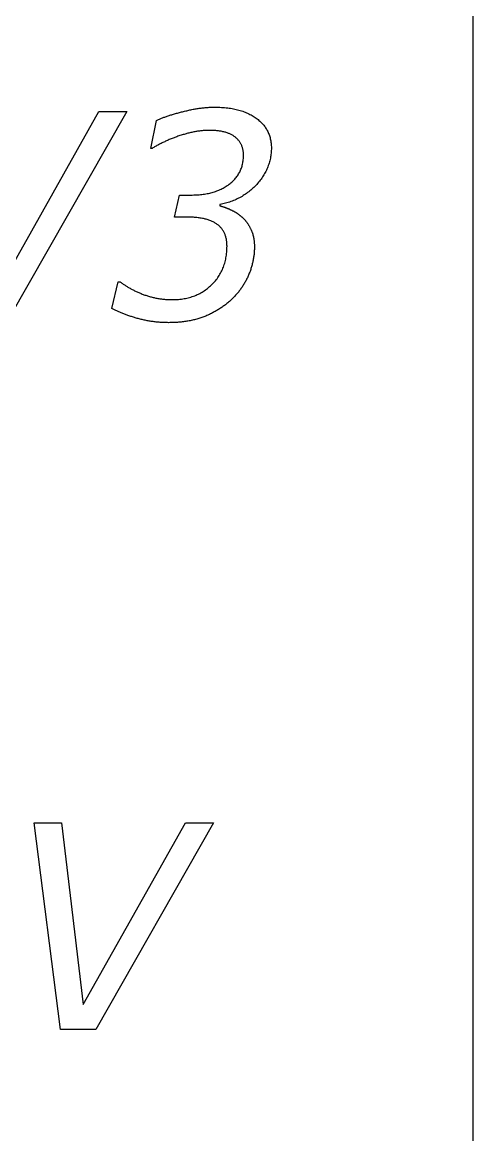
# Model space of a CAD drawing. Extents: x 0.1 to 5.4, y -0.8 to 9.9.
# Drawn here: x 4.289 to 5.37, y 4.588 to 7.257 of the extents above; entities that cross this region are included whole.
import ezdxf

# ---------------------------------------------------------------- set-up
doc = ezdxf.new("R2010")
doc.units = 0
doc.layers.add('CAPA_1', color=7, linetype='CONTINUOUS')

msp = doc.modelspace()

# ---------------------------------------------------------------- linework, layer by layer
at = {"layer": 'CAPA_1', "color": 7}
for points in [[(2.7154, 9.1023), (5.3695, 9.1023), (5.3695, -0.7501), (2.7154, -0.7501)], [(4.5401, 7.043), (4.2572, 6.5467), (4.1729, 6.5467), (4.1096, 7.043), (4.1754, 7.043), (4.2275, 6.6071), (4.4727, 7.043)], [(4.7483, 5.3365), (4.4654, 4.8402), (4.3811, 4.8402), (4.3178, 5.3365), (4.3836, 5.3365), (4.4357, 4.9005), (4.6809, 5.3365)]]:
    msp.add_lwpolyline(points, close=True, dxfattribs=at)
for points in [[(4.6762, 7.0432), (4.6787, 7.0438), (4.6812, 7.0444), (4.6838, 7.045), (4.6863, 7.0456), (4.6888, 7.0462), (4.6913, 7.0467), (4.6938, 7.0473), (4.6963, 7.0478), (4.6988, 7.0482), (4.7013, 7.0487), (4.7037, 7.0491), (4.7062, 7.0495), (4.7086, 7.0499), (4.7111, 7.0503), (4.7135, 7.0507), (4.7159, 7.051), (4.7183, 7.0513), (4.7207, 7.0516), (4.7231, 7.0519), (4.7255, 7.0521), (4.7279, 7.0523), (4.7303, 7.0525), (4.7326, 7.0527), (4.735, 7.0529), (4.7373, 7.053), (4.7397, 7.0531), (4.742, 7.0532), (4.7443, 7.0533), (4.7466, 7.0533), (4.7489, 7.0534), (4.7512, 7.0534)], [(4.7512, 7.0534), (4.7552, 7.0534), (4.7592, 7.0533), (4.7631, 7.0531), (4.767, 7.0529), (4.7708, 7.0527), (4.7746, 7.0524), (4.7782, 7.052), (4.7819, 7.0516), (4.7855, 7.0512), (4.789, 7.0506), (4.7925, 7.0501), (4.7959, 7.0494), (4.7993, 7.0487), (4.8026, 7.048), (4.8058, 7.0472), (4.809, 7.0464), (4.8121, 7.0455), (4.8152, 7.0445), (4.8182, 7.0435), (4.8212, 7.0424), (4.8241, 7.0413), (4.827, 7.0401), (4.8298, 7.0389), (4.8325, 7.0376), (4.8352, 7.0362), (4.8379, 7.0348), (4.8404, 7.0334), (4.843, 7.0319), (4.8454, 7.0303), (4.8478, 7.0287), (4.8502, 7.027)], [(4.6008, 6.9545), (4.5976, 6.9545), (4.6113, 7.0218)], [(4.6113, 7.0218), (4.613, 7.0226), (4.6147, 7.0233), (4.6164, 7.0241), (4.6181, 7.0248), (4.6199, 7.0255), (4.6217, 7.0263), (4.6236, 7.027), (4.6254, 7.0277), (4.6273, 7.0284), (4.6292, 7.0291), (4.6312, 7.0298), (4.6332, 7.0305), (4.6352, 7.0312), (4.6372, 7.0319), (4.6393, 7.0326), (4.6414, 7.0333), (4.6435, 7.034), (4.6456, 7.0347), (4.6478, 7.0354), (4.65, 7.036), (4.6522, 7.0367), (4.6545, 7.0374), (4.6568, 7.038), (4.6591, 7.0387), (4.6615, 7.0393), (4.6638, 7.04), (4.6662, 7.0406), (4.6687, 7.0413), (4.6711, 7.0419), (4.6736, 7.0425), (4.6762, 7.0432)], [(4.8502, 7.027), (4.8525, 7.0253), (4.8548, 7.0236), (4.8569, 7.0218), (4.859, 7.02), (4.861, 7.0181), (4.8629, 7.0162), (4.8648, 7.0143), (4.8666, 7.0123), (4.8683, 7.0103), (4.8699, 7.0082), (4.8715, 7.0061), (4.8729, 7.004), (4.8743, 7.0018), (4.8757, 6.9996), (4.8769, 6.9973), (4.8781, 6.995), (4.8792, 6.9927), (4.8802, 6.9903), (4.8812, 6.9879), (4.882, 6.9854), (4.8828, 6.9829), (4.8835, 6.9804), (4.8842, 6.9778), (4.8848, 6.9752), (4.8852, 6.9725), (4.8857, 6.9698), (4.886, 6.9671), (4.8863, 6.9643), (4.8865, 6.9615), (4.8866, 6.9586), (4.8866, 6.9557)], [(4.7384, 6.9978), (4.7363, 6.9978), (4.7341, 6.9978), (4.732, 6.9977), (4.7298, 6.9976), (4.7276, 6.9975), (4.7254, 6.9973), (4.7232, 6.9972), (4.721, 6.997), (4.7188, 6.9967), (4.7165, 6.9965), (4.7143, 6.9962), (4.712, 6.9959), (4.7098, 6.9956), (4.7075, 6.9952), (4.7052, 6.9948), (4.703, 6.9944), (4.7007, 6.994), (4.6984, 6.9935), (4.696, 6.993), (4.6937, 6.9925), (4.6914, 6.992), (4.689, 6.9914), (4.6867, 6.9908), (4.6843, 6.9902), (4.682, 6.9896), (4.6796, 6.9889), (4.6772, 6.9882), (4.6748, 6.9875), (4.6724, 6.9867), (4.67, 6.9859), (4.6675, 6.9851)], [(4.7991, 6.9822), (4.7978, 6.9832), (4.7964, 6.9841), (4.795, 6.9851), (4.7935, 6.9859), (4.792, 6.9868), (4.7905, 6.9876), (4.7889, 6.9884), (4.7872, 6.9892), (4.7856, 6.9899), (4.7839, 6.9906), (4.7821, 6.9913), (4.7803, 6.9919), (4.7785, 6.9925), (4.7766, 6.9931), (4.7747, 6.9936), (4.7727, 6.9941), (4.7707, 6.9946), (4.7687, 6.9951), (4.7666, 6.9955), (4.7645, 6.9958), (4.7623, 6.9962), (4.7601, 6.9965), (4.7579, 6.9968), (4.7556, 6.997), (4.7533, 6.9972), (4.7509, 6.9974), (4.7485, 6.9975), (4.746, 6.9977), (4.7435, 6.9977), (4.741, 6.9978), (4.7384, 6.9978)], [(4.6675, 6.9851), (4.6651, 6.9843), (4.6627, 6.9835), (4.6603, 6.9826), (4.6579, 6.9818), (4.6556, 6.9809), (4.6533, 6.98), (4.651, 6.9791), (4.6487, 6.9782), (4.6464, 6.9773), (4.6441, 6.9764), (4.6419, 6.9755), (4.6396, 6.9745), (4.6374, 6.9736), (4.6353, 6.9726), (4.6331, 6.9716), (4.6309, 6.9706), (4.6288, 6.9696), (4.6267, 6.9686), (4.6246, 6.9676), (4.6225, 6.9666), (4.6204, 6.9655), (4.6184, 6.9645), (4.6164, 6.9634), (4.6143, 6.9623), (4.6124, 6.9613), (4.6104, 6.9602), (4.6084, 6.959), (4.6065, 6.9579), (4.6046, 6.9568), (4.6027, 6.9556), (4.6008, 6.9545)], [(4.8199, 6.9386), (4.8198, 6.9403), (4.8198, 6.9421), (4.8197, 6.9439), (4.8195, 6.9456), (4.8193, 6.9473), (4.8191, 6.9489), (4.8188, 6.9506), (4.8185, 6.9522), (4.8181, 6.9538), (4.8177, 6.9553), (4.8173, 6.9569), (4.8168, 6.9584), (4.8162, 6.9599), (4.8156, 6.9613), (4.815, 6.9627), (4.8143, 6.9642), (4.8136, 6.9655), (4.8129, 6.9669), (4.8121, 6.9682), (4.8112, 6.9695), (4.8103, 6.9708), (4.8094, 6.9721), (4.8084, 6.9733), (4.8074, 6.9745), (4.8064, 6.9757), (4.8053, 6.9768), (4.8041, 6.9779), (4.8029, 6.979), (4.8017, 6.9801), (4.8004, 6.9812), (4.7991, 6.9822)], [(4.8866, 6.9557), (4.8866, 6.9525), (4.8865, 6.9494), (4.8863, 6.9463), (4.886, 6.9432), (4.8857, 6.9401), (4.8853, 6.937), (4.8848, 6.934), (4.8843, 6.931), (4.8837, 6.928), (4.883, 6.925), (4.8822, 6.9221), (4.8813, 6.9192), (4.8804, 6.9163), (4.8794, 6.9134), (4.8784, 6.9105), (4.8773, 6.9077), (4.876, 6.9049), (4.8748, 6.9021), (4.8734, 6.8994), (4.872, 6.8966), (4.8705, 6.8939), (4.8689, 6.8912), (4.8673, 6.8886), (4.8656, 6.8859), (4.8638, 6.8833), (4.8619, 6.8807), (4.86, 6.8781), (4.858, 6.8756), (4.8559, 6.8731), (4.8537, 6.8705), (4.8515, 6.8681)], [(4.7854, 6.8683), (4.7876, 6.87), (4.7897, 6.8717), (4.7917, 6.8735), (4.7937, 6.8753), (4.7956, 6.8771), (4.7974, 6.879), (4.7992, 6.8809), (4.8009, 6.8829), (4.8025, 6.8849), (4.804, 6.8869), (4.8055, 6.889), (4.8069, 6.8911), (4.8082, 6.8933), (4.8095, 6.8955), (4.8107, 6.8977), (4.8118, 6.9), (4.8128, 6.9023), (4.8138, 6.9046), (4.8147, 6.907), (4.8155, 6.9094), (4.8163, 6.9119), (4.817, 6.9144), (4.8176, 6.9169), (4.8181, 6.9195), (4.8186, 6.9221), (4.819, 6.9247), (4.8193, 6.9274), (4.8195, 6.9301), (4.8197, 6.9329), (4.8198, 6.9357), (4.8199, 6.9386)], [(4.6969, 6.8426), (4.7004, 6.8427), (4.7038, 6.8427), (4.7072, 6.8429), (4.7105, 6.8431), (4.7138, 6.8433), (4.7171, 6.8436), (4.7203, 6.8439), (4.7235, 6.8443), (4.7266, 6.8448), (4.7297, 6.8453), (4.7328, 6.8459), (4.7358, 6.8465), (4.7388, 6.8471), (4.7417, 6.8479), (4.7446, 6.8486), (4.7474, 6.8495), (4.7502, 6.8503), (4.753, 6.8513), (4.7558, 6.8523), (4.7584, 6.8533), (4.7611, 6.8544), (4.7637, 6.8555), (4.7663, 6.8567), (4.7688, 6.858), (4.7713, 6.8593), (4.7737, 6.8607), (4.7761, 6.8621), (4.7785, 6.8635), (4.7808, 6.8651), (4.7831, 6.8666), (4.7854, 6.8683)], [(4.8515, 6.8681), (4.8492, 6.8656), (4.8469, 6.8633), (4.8446, 6.861), (4.8422, 6.8587), (4.8398, 6.8565), (4.8373, 6.8544), (4.8348, 6.8523), (4.8323, 6.8503), (4.8297, 6.8483), (4.8271, 6.8464), (4.8244, 6.8446), (4.8218, 6.8428), (4.819, 6.8411), (4.8163, 6.8394), (4.8135, 6.8378), (4.8106, 6.8362), (4.8077, 6.8347), (4.8048, 6.8333), (4.8019, 6.8319), (4.7989, 6.8305), (4.7958, 6.8293), (4.7927, 6.8281), (4.7896, 6.8269), (4.7865, 6.8258), (4.7833, 6.8248), (4.7801, 6.8238), (4.7768, 6.8229), (4.7735, 6.822), (4.7701, 6.8212), (4.7668, 6.8204), (4.7633, 6.8197)], [(4.6845, 6.7896), (4.6541, 6.7896), (4.6666, 6.8426), (4.6969, 6.8426)], [(4.7633, 6.8197), (4.7633, 6.8167)], [(4.7633, 6.8167), (4.7641, 6.8165), (4.765, 6.8163), (4.7658, 6.816), (4.7666, 6.8158), (4.7674, 6.8156), (4.7683, 6.8153), (4.7691, 6.8151), (4.7699, 6.8148), (4.7708, 6.8146), (4.7716, 6.8143), (4.7725, 6.814), (4.7734, 6.8137), (4.7742, 6.8134), (4.7751, 6.8131), (4.776, 6.8128), (4.7769, 6.8124), (4.7778, 6.8121), (4.7787, 6.8117), (4.7796, 6.8114), (4.7805, 6.811), (4.7814, 6.8106), (4.7823, 6.8103), (4.7832, 6.8099), (4.7842, 6.8095), (4.7851, 6.8091), (4.786, 6.8087), (4.787, 6.8082), (4.7879, 6.8078), (4.7889, 6.8074), (4.7898, 6.8069), (4.7908, 6.8065)], [(4.7908, 6.8065), (4.7918, 6.806), (4.7928, 6.8055), (4.7937, 6.805), (4.7947, 6.8046), (4.7956, 6.8041), (4.7966, 6.8036), (4.7975, 6.803), (4.7985, 6.8025), (4.7994, 6.802), (4.8003, 6.8015), (4.8012, 6.8009), (4.8021, 6.8004), (4.803, 6.7998), (4.8039, 6.7993), (4.8047, 6.7987), (4.8056, 6.7981), (4.8065, 6.7975), (4.8073, 6.7969), (4.8082, 6.7963), (4.809, 6.7957), (4.8098, 6.7951), (4.8106, 6.7945), (4.8114, 6.7938), (4.8122, 6.7932), (4.813, 6.7925), (4.8138, 6.7919), (4.8146, 6.7912), (4.8154, 6.7905), (4.8161, 6.7899), (4.8169, 6.7892), (4.8176, 6.7885)], [(4.757, 6.7722), (4.7554, 6.7733), (4.7538, 6.7744), (4.7522, 6.7754), (4.7505, 6.7764), (4.7488, 6.7774), (4.747, 6.7783), (4.7451, 6.7792), (4.7432, 6.78), (4.7412, 6.7809), (4.7392, 6.7816), (4.7371, 6.7824), (4.735, 6.7831), (4.7328, 6.7837), (4.7306, 6.7844), (4.7283, 6.785), (4.726, 6.7855), (4.7236, 6.7861), (4.7212, 6.7865), (4.7187, 6.787), (4.7161, 6.7874), (4.7135, 6.7878), (4.7108, 6.7881), (4.7081, 6.7884), (4.7053, 6.7887), (4.7025, 6.789), (4.6996, 6.7892), (4.6967, 6.7893), (4.6937, 6.7894), (4.6907, 6.7895), (4.6876, 6.7896), (4.6845, 6.7896)], [(4.8176, 6.7885), (4.8184, 6.7877), (4.8192, 6.787), (4.8199, 6.7862), (4.8207, 6.7855), (4.8214, 6.7847), (4.8222, 6.7839), (4.8229, 6.7831), (4.8236, 6.7822), (4.8243, 6.7814), (4.825, 6.7805), (4.8257, 6.7797), (4.8264, 6.7788), (4.8271, 6.7779), (4.8277, 6.777), (4.8284, 6.7761), (4.8291, 6.7752), (4.8297, 6.7742), (4.8303, 6.7733), (4.8309, 6.7723), (4.8316, 6.7713), (4.8322, 6.7704), (4.8328, 6.7693), (4.8334, 6.7683), (4.8339, 6.7673), (4.8345, 6.7663), (4.8351, 6.7652), (4.8356, 6.7642), (4.8362, 6.7631), (4.8367, 6.762), (4.8372, 6.7609), (4.8377, 6.7598)], [(4.7803, 6.7199), (4.7802, 6.7222), (4.7802, 6.7244), (4.78, 6.7265), (4.7799, 6.7287), (4.7797, 6.7308), (4.7794, 6.7328), (4.7791, 6.7348), (4.7787, 6.7368), (4.7783, 6.7388), (4.7778, 6.7407), (4.7773, 6.7426), (4.7768, 6.7444), (4.7762, 6.7462), (4.7755, 6.748), (4.7748, 6.7497), (4.7741, 6.7514), (4.7733, 6.753), (4.7724, 6.7546), (4.7715, 6.7562), (4.7706, 6.7577), (4.7696, 6.7592), (4.7685, 6.7607), (4.7674, 6.7621), (4.7663, 6.7635), (4.7651, 6.7649), (4.7639, 6.7662), (4.7626, 6.7675), (4.7612, 6.7687), (4.7599, 6.7699), (4.7584, 6.7711), (4.757, 6.7722)], [(4.8377, 6.7598), (4.8383, 6.7586), (4.8388, 6.7575), (4.8393, 6.7564), (4.8398, 6.7552), (4.8402, 6.754), (4.8407, 6.7528), (4.8411, 6.7516), (4.8415, 6.7504), (4.8419, 6.7492), (4.8422, 6.7479), (4.8426, 6.7467), (4.8429, 6.7454), (4.8433, 6.7441), (4.8436, 6.7428), (4.8438, 6.7415), (4.8441, 6.7402), (4.8444, 6.7389), (4.8446, 6.7375), (4.8448, 6.7361), (4.845, 6.7348), (4.8452, 6.7334), (4.8454, 6.732), (4.8455, 6.7306), (4.8456, 6.7291), (4.8457, 6.7277), (4.8458, 6.7263), (4.8459, 6.7248), (4.846, 6.7233), (4.846, 6.7218), (4.846, 6.7203), (4.846, 6.7188)], [(4.7435, 6.6273), (4.7459, 6.6296), (4.7481, 6.632), (4.7503, 6.6344), (4.7524, 6.6368), (4.7544, 6.6393), (4.7564, 6.6419), (4.7583, 6.6445), (4.76, 6.6471), (4.7618, 6.6498), (4.7634, 6.6525), (4.765, 6.6553), (4.7665, 6.6581), (4.7679, 6.6609), (4.7692, 6.6638), (4.7705, 6.6668), (4.7717, 6.6698), (4.7728, 6.6728), (4.7738, 6.6759), (4.7748, 6.679), (4.7756, 6.6822), (4.7764, 6.6854), (4.7772, 6.6886), (4.7778, 6.6919), (4.7784, 6.6953), (4.7789, 6.6987), (4.7793, 6.7021), (4.7797, 6.7056), (4.7799, 6.7091), (4.7801, 6.7127), (4.7802, 6.7163), (4.7803, 6.7199)], [(4.846, 6.7188), (4.846, 6.7165), (4.846, 6.7141), (4.8459, 6.7118), (4.8458, 6.7095), (4.8457, 6.7071), (4.8455, 6.7048), (4.8453, 6.7025), (4.8451, 6.7002), (4.8448, 6.6979), (4.8445, 6.6956), (4.8442, 6.6933), (4.8438, 6.691), (4.8434, 6.6887), (4.843, 6.6865), (4.8425, 6.6842), (4.8421, 6.6819), (4.8415, 6.6797), (4.841, 6.6774), (4.8404, 6.6751), (4.8398, 6.6729), (4.8392, 6.6707), (4.8385, 6.6684), (4.8378, 6.6662), (4.8371, 6.664), (4.8363, 6.6617), (4.8355, 6.6595), (4.8347, 6.6573), (4.8338, 6.6551), (4.8329, 6.6529), (4.832, 6.6507), (4.831, 6.6485)], [(4.831, 6.6485), (4.8301, 6.6464), (4.8291, 6.6442), (4.828, 6.6421), (4.827, 6.64), (4.8259, 6.6379), (4.8248, 6.6358), (4.8237, 6.6338), (4.8225, 6.6317), (4.8214, 6.6297), (4.8202, 6.6277), (4.8189, 6.6258), (4.8177, 6.6238), (4.8164, 6.6219), (4.8151, 6.62), (4.8138, 6.6181), (4.8125, 6.6162), (4.8111, 6.6144), (4.8097, 6.6125), (4.8083, 6.6107), (4.8069, 6.6089), (4.8054, 6.6072), (4.8039, 6.6054), (4.8024, 6.6037), (4.8009, 6.602), (4.7994, 6.6003), (4.7978, 6.5986), (4.7962, 6.5969), (4.7945, 6.5953), (4.7929, 6.5937), (4.7912, 6.5921), (4.7895, 6.5905)], [(4.504, 6.5707), (4.519, 6.6346), (4.5238, 6.6346)], [(4.5238, 6.6346), (4.5253, 6.6335), (4.5267, 6.6324), (4.5282, 6.6313), (4.5297, 6.6302), (4.5312, 6.6291), (4.5328, 6.6281), (4.5343, 6.627), (4.5359, 6.626), (4.5376, 6.6249), (4.5392, 6.6239), (4.5409, 6.6229), (4.5426, 6.6218), (4.5443, 6.6208), (4.546, 6.6198), (4.5478, 6.6188), (4.5495, 6.6179), (4.5514, 6.6169), (4.5532, 6.6159), (4.555, 6.615), (4.5569, 6.614), (4.5588, 6.6131), (4.5607, 6.6122), (4.5627, 6.6113), (4.5646, 6.6104), (4.5666, 6.6095), (4.5686, 6.6086), (4.5707, 6.6077), (4.5727, 6.6068), (4.5748, 6.606), (4.5769, 6.6051), (4.5791, 6.6043)], [(4.6493, 6.5916), (4.653, 6.5917), (4.6567, 6.5918), (4.6603, 6.5919), (4.6638, 6.5922), (4.6673, 6.5925), (4.6708, 6.593), (4.6742, 6.5934), (4.6776, 6.594), (4.681, 6.5946), (4.6843, 6.5953), (4.6875, 6.5961), (4.6907, 6.597), (4.6939, 6.5979), (4.697, 6.5989), (4.7001, 6.6), (4.7031, 6.6011), (4.7061, 6.6023), (4.7091, 6.6036), (4.712, 6.605), (4.7149, 6.6065), (4.7177, 6.608), (4.7205, 6.6096), (4.7232, 6.6112), (4.7259, 6.613), (4.7285, 6.6148), (4.7312, 6.6167), (4.7337, 6.6187), (4.7362, 6.6207), (4.7387, 6.6228), (4.7411, 6.625), (4.7435, 6.6273)], [(4.5791, 6.6043), (4.5812, 6.6035), (4.5834, 6.6027), (4.5855, 6.602), (4.5877, 6.6012), (4.5899, 6.6005), (4.5921, 6.5999), (4.5943, 6.5992), (4.5965, 6.5986), (4.5987, 6.598), (4.6009, 6.5974), (4.6031, 6.5969), (4.6054, 6.5964), (4.6076, 6.5959), (4.6099, 6.5954), (4.6121, 6.595), (4.6144, 6.5946), (4.6166, 6.5942), (4.6189, 6.5938), (4.6212, 6.5935), (4.6235, 6.5932), (4.6258, 6.5929), (4.6281, 6.5927), (4.6305, 6.5925), (4.6328, 6.5923), (4.6351, 6.5921), (4.6375, 6.5919), (4.6398, 6.5918), (4.6422, 6.5917), (4.6446, 6.5917), (4.6469, 6.5916), (4.6493, 6.5916)], [(4.565, 6.5467), (4.5627, 6.5473), (4.5604, 6.548), (4.5581, 6.5487), (4.5559, 6.5494), (4.5537, 6.5501), (4.5515, 6.5508), (4.5493, 6.5515), (4.5471, 6.5522), (4.545, 6.5529), (4.5429, 6.5536), (4.5408, 6.5544), (4.5388, 6.5551), (4.5367, 6.5559), (4.5347, 6.5566), (4.5327, 6.5574), (4.5307, 6.5582), (4.5288, 6.5589), (4.5269, 6.5597), (4.525, 6.5605), (4.5231, 6.5613), (4.5213, 6.5621), (4.5194, 6.563), (4.5176, 6.5638), (4.5158, 6.5646), (4.5141, 6.5655), (4.5124, 6.5663), (4.5106, 6.5672), (4.509, 6.568), (4.5073, 6.5689), (4.5056, 6.5698), (4.504, 6.5707)], [(4.7895, 6.5904), (4.7877, 6.5887), (4.7859, 6.5871), (4.784, 6.5855), (4.7821, 6.584), (4.7802, 6.5824), (4.7783, 6.5809), (4.7764, 6.5794), (4.7745, 6.5779), (4.7725, 6.5764), (4.7705, 6.575), (4.7685, 6.5736), (4.7665, 6.5722), (4.7644, 6.5709), (4.7624, 6.5695), (4.7603, 6.5682), (4.7582, 6.5669), (4.7561, 6.5656), (4.754, 6.5644), (4.7518, 6.5632), (4.7497, 6.562), (4.7475, 6.5608), (4.7453, 6.5597), (4.7431, 6.5585), (4.7408, 6.5574), (4.7386, 6.5563), (4.7363, 6.5553), (4.734, 6.5542), (4.7317, 6.5532), (4.7294, 6.5522), (4.7271, 6.5513), (4.7247, 6.5503)], [(4.7895, 6.5905), (4.7895, 6.5904)], [(4.6401, 6.5363), (4.6376, 6.5364), (4.6351, 6.5364), (4.6326, 6.5364), (4.6301, 6.5365), (4.6277, 6.5366), (4.6252, 6.5367), (4.6227, 6.5369), (4.6203, 6.537), (4.6178, 6.5372), (4.6154, 6.5374), (4.6129, 6.5376), (4.6105, 6.5379), (4.6081, 6.5382), (4.6056, 6.5385), (4.6032, 6.5388), (4.6008, 6.5391), (4.5984, 6.5395), (4.596, 6.5398), (4.5935, 6.5402), (4.5911, 6.5406), (4.5887, 6.5411), (4.5864, 6.5415), (4.584, 6.542), (4.5816, 6.5425), (4.5792, 6.5431), (4.5768, 6.5436), (4.5745, 6.5442), (4.5721, 6.5448), (4.5697, 6.5454), (4.5674, 6.546), (4.565, 6.5467)], [(4.7247, 6.5503), (4.7223, 6.5495), (4.72, 6.5486), (4.7175, 6.5478), (4.7151, 6.547), (4.7126, 6.5462), (4.7102, 6.5454), (4.7077, 6.5447), (4.7051, 6.5441), (4.7026, 6.5434), (4.7, 6.5428), (4.6974, 6.5422), (4.6947, 6.5416), (4.6921, 6.5411), (4.6894, 6.5406), (4.6867, 6.5401), (4.684, 6.5396), (4.6812, 6.5392), (4.6784, 6.5388), (4.6756, 6.5384), (4.6728, 6.5381), (4.67, 6.5378), (4.6671, 6.5375), (4.6642, 6.5373), (4.6612, 6.5371), (4.6583, 6.5369), (4.6553, 6.5367), (4.6523, 6.5366), (4.6493, 6.5365), (4.6462, 6.5364), (4.6432, 6.5364), (4.6401, 6.5363)]]:
    msp.add_lwpolyline(points, dxfattribs=at)

doc.saveas('drawing.dxf')
